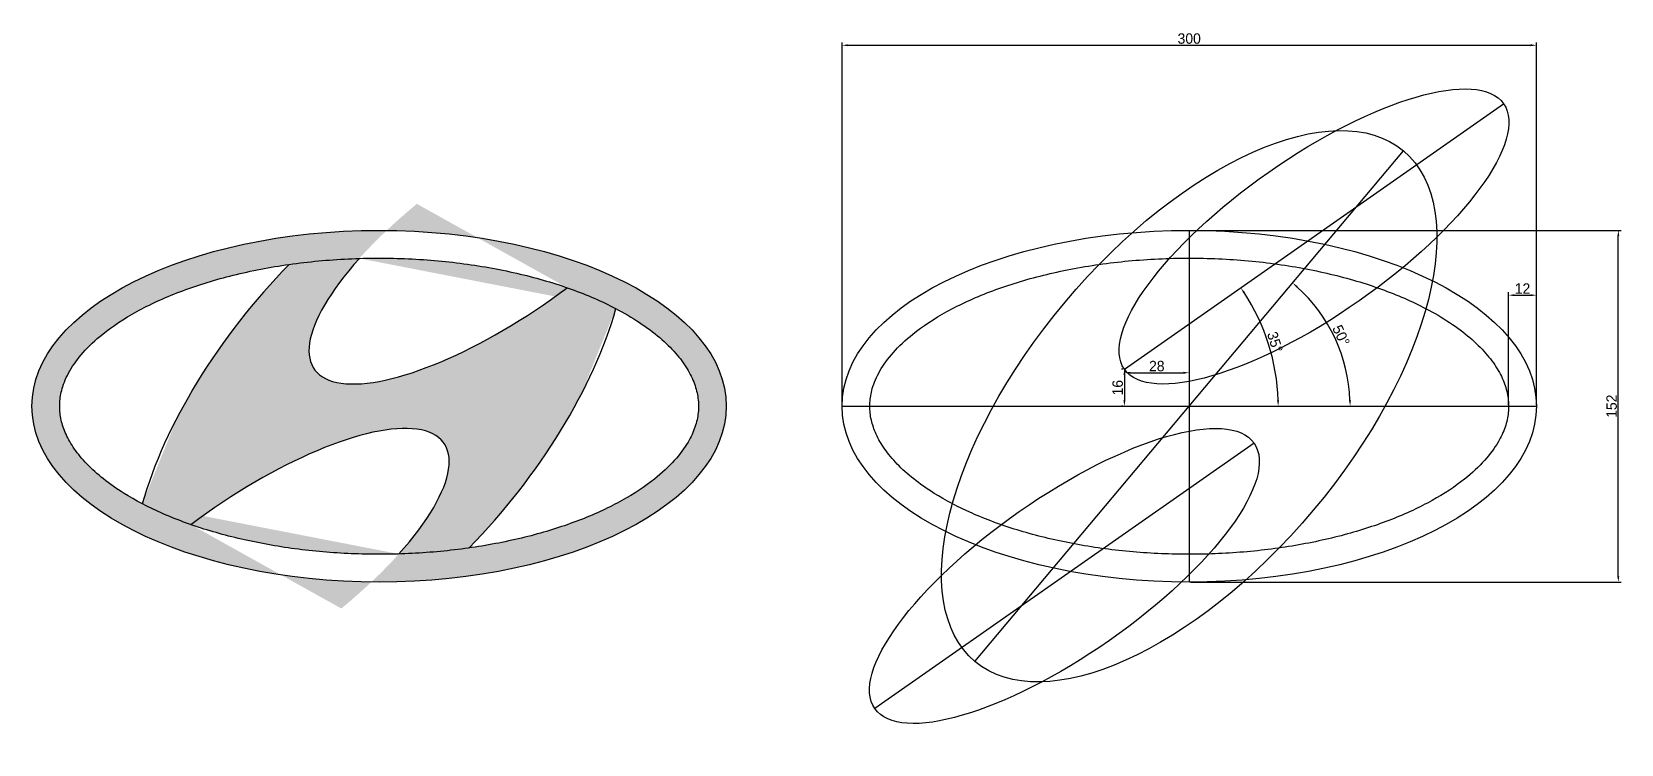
# Model space of a CAD drawing. Header units: millimetres. Extents: x 0 to 687, y -70 to 238.
import ezdxf

# ---------------------------------------------------------------- set-up
doc = ezdxf.new("R2010")
doc.units = ezdxf.units.MM
doc.dimstyles.new('ISO-25', dxfattribs={"dimtxt": 4.5, "dimasz": 2.5, "dimexe": 1.25, "dimexo": 0.625, "dimtad": 1, "dimtxsty": 'Standard', "dimcen": 2.5, "dimadec": 0, "dimazin": 0, "dimtfac": 1, "dimtmove": 0, "dimatfit": 3, "dimfxl": 1, "dimarcsym": 0})

# ---------------------------------------------------------------- blocks, each defined once
blk = doc.blocks.new('*D3')
at = {"color": 0, "lineweight": -2}
blk.add_arc((500, 76), 69.51, 2.06075, 47.93925, dxfattribs=at)
at = {"color": 0}
for points in [[(546.29, 127.29), (546.84, 127.92), (544.68, 129.25)], [(569.88, 78.51), (569.05, 78.49), (569.51, 76)]]:
    blk.add_solid(points, dxfattribs=at)
at = {"layer": 'Defpoints', "color": 0}
for p in [(592.56, 186.31), (566.59, 95.94), (350, 76), (650, 76), (407.44, -34.31)]:
    blk.add_point(p, dxfattribs=at)
at = {"color": 0, "insert": (565.61, 106.59), "char_height": 4.5, "attachment_point": 5, "rotation": 295}
blk.add_mtext('50°', dxfattribs=at)
blk = doc.blocks.new('*D4')
at = {"color": 0, "lineweight": -2}
blk.add_arc((449.15, 76), 89.28, 1.60447, 33.39553, dxfattribs=at)
at = {"color": 0}
for points in [[(523.34, 124.91), (524.03, 125.37), (522.28, 127.21)], [(538.81, 78.51), (537.98, 78.49), (538.43, 76)]]:
    blk.add_solid(points, dxfattribs=at)
at = {"layer": 'Defpoints', "color": 0}
for p in [(635.83, 206.72), (472, 92), (536.58, 94.05), (350, 76), (650, 76)]:
    blk.add_point(p, dxfattribs=at)
at = {"color": 0, "insert": (537.04, 103.71), "char_height": 4.5, "attachment_point": 5, "rotation": 287.5}
blk.add_mtext('35°', dxfattribs=at)
blk = doc.blocks.new('*D5')
at = {"color": 0, "lineweight": -2}
for p, q in [((472, 91.38), (472, 89.2)), ((474.5, 90.45), (497.5, 90.45)), ((500, 91.38), (500, 89.2))]:
    blk.add_line(p, q, dxfattribs=at)
at = {"color": 0}
for points in [[(474.5, 90.86), (474.5, 90.03), (472, 90.45)], [(497.5, 90.86), (497.5, 90.03), (500, 90.45)]]:
    blk.add_solid(points, dxfattribs=at)
at = {"layer": 'Defpoints', "color": 0}
for p in [(472, 92), (500, 92), (500, 90.45)]:
    blk.add_point(p, dxfattribs=at)
at = {"color": 0, "insert": (486, 93.32), "char_height": 4.5, "attachment_point": 5}
blk.add_mtext('28', dxfattribs=at)
blk = doc.blocks.new('*D6')
at = {"color": 0, "lineweight": -2}
for p, q in [((471.37, 92), (470.75, 92)), ((472, 89.5), (472, 78.5)), ((471.37, 76), (470.75, 76))]:
    blk.add_line(p, q, dxfattribs=at)
at = {"color": 0}
for points in [[(471.58, 89.5), (472.42, 89.5), (472, 92)], [(471.58, 78.5), (472.42, 78.5), (472, 76)]]:
    blk.add_solid(points, dxfattribs=at)
at = {"layer": 'Defpoints', "color": 0}
for p in [(472, 92), (472, 76), (472, 76)]:
    blk.add_point(p, dxfattribs=at)
at = {"color": 0, "insert": (469.12, 84), "char_height": 4.5, "attachment_point": 5, "rotation": 90}
blk.add_mtext('16', dxfattribs=at)
blk = doc.blocks.new('*D7')
at = {"color": 0, "lineweight": -2}
for p, q in [((638, 76.62), (638, 125.23)), ((640.5, 123.98), (647.5, 123.98)), ((650, 76.62), (650, 125.23))]:
    blk.add_line(p, q, dxfattribs=at)
at = {"color": 0}
for points in [[(640.5, 124.39), (640.5, 123.56), (638, 123.98)], [(647.5, 124.39), (647.5, 123.56), (650, 123.98)]]:
    blk.add_solid(points, dxfattribs=at)
at = {"layer": 'Defpoints', "color": 0}
for p in [(650, 123.98), (638, 76), (650, 76)]:
    blk.add_point(p, dxfattribs=at)
at = {"color": 0, "insert": (644, 126.85), "char_height": 4.5, "attachment_point": 5}
blk.add_mtext('12', dxfattribs=at)
blk = doc.blocks.new('*D8')
at = {"color": 0, "lineweight": -2}
for p, q in [((350, 76.62), (350, 233.25)), ((352.5, 232), (647.5, 232)), ((650, 76.62), (650, 233.25))]:
    blk.add_line(p, q, dxfattribs=at)
at = {"color": 0}
for points in [[(352.5, 232.42), (352.5, 231.58), (350, 232)], [(647.5, 232.42), (647.5, 231.58), (650, 232)]]:
    blk.add_solid(points, dxfattribs=at)
at = {"layer": 'Defpoints', "color": 0}
for p in [(650, 232), (350, 76), (650, 76)]:
    blk.add_point(p, dxfattribs=at)
at = {"color": 0, "insert": (500, 234.88), "char_height": 4.5, "attachment_point": 5}
blk.add_mtext('300', dxfattribs=at)
blk = doc.blocks.new('*D9')
at = {"color": 0, "lineweight": -2}
for p, q in [((500.62, 152), (686.64, 152)), ((685.39, 2.5), (685.39, 149.5)), ((500.62, 0), (686.64, 0))]:
    blk.add_line(p, q, dxfattribs=at)
at = {"color": 0}
for points in [[(684.97, 149.5), (685.81, 149.5), (685.39, 152)], [(684.97, 2.5), (685.81, 2.5), (685.39, 0)]]:
    blk.add_solid(points, dxfattribs=at)
at = {"layer": 'Defpoints', "color": 0}
for p in [(500, 152), (685.39, 152), (500, 0)]:
    blk.add_point(p, dxfattribs=at)
at = {"color": 0, "insert": (682.52, 76), "char_height": 4.5, "attachment_point": 5, "rotation": 90}
blk.add_mtext('152', dxfattribs=at)

msp = doc.modelspace()

# ---------------------------------------------------------------- hatches: boundary and pattern name
h = msp.add_hatch(color=256)
h.set_gradient(color1=(127, 127, 127), one_color=1, tint=1, name='CYLINDER')
edge = h.paths.add_edge_path()
edge.add_ellipse((150, 76), major_axis=(-150, 0), ratio=0.5066667, start_angle=0, end_angle=360)
edge = h.paths.add_edge_path(flags=16)
edge.add_spline(control_points=[(141.49, 139.872), (148, 140.067), (154.538, 140.039), (169.69, 139.448), (178.275, 138.713), (195.004, 136.479), (203.149, 134.98), (218.055, 131.437), (224.875, 129.449), (231.28, 127.208)], knot_values=[4.1079639, 4.1079639, 4.1079639, 4.1079639, 4.2439165, 4.2439165, 4.424822, 4.424822, 4.6057276, 4.6057276, 4.7715535, 4.7715535, 4.7715535, 4.7715535], degree=3, periodic=0)
edge.add_spline(control_points=[(231.28, 127.208), (231.862, 127.005), (232.441, 126.799), (239.921, 124.096), (246.32, 121.304), (252.163, 118.253), (252.233, 118.216), (252.304, 118.179)], knot_values=[3.9097687, 3.9097687, 3.9097687, 3.9097687, 3.9248482, 3.9248482, 4.1057537, 4.1057537, 4.1079639, 4.1079639, 4.1079639, 4.1079639], degree=3, periodic=0)
edge.add_spline(control_points=[(252.304, 118.179), (255.974, 116.255), (259.39, 114.241), (265.721, 110.045), (268.626, 107.862), (273.817, 103.427), (276.103, 101.176), (280.043, 96.679), (281.698, 94.433), (284.402, 90.007), (285.452, 87.829), (287.007, 83.565), (287.514, 81.478), (288.046, 77.354), (288.071, 75.314), (287.645, 71.199), (287.193, 69.121), (285.755, 64.875), (284.768, 62.707), (281.943, 57.866), (279.975, 55.178), (275.136, 49.802), (272.265, 47.115), (264.904, 41.277), (260.197, 38.157), (249.616, 32.291), (243.744, 29.545), (231.035, 24.565), (224.199, 22.331), (209.794, 18.472), (202.225, 16.848), (192.584, 15.261), (190.74, 14.978), (188.885, 14.714)], knot_values=[1.8447194, 1.8447194, 1.8447194, 1.8447194, 1.9600461, 1.9600461, 2.0775829, 2.0775829, 2.1951198, 2.1951198, 2.3126566, 2.3126566, 2.4301934, 2.4301934, 2.5477303, 2.5477303, 2.6652671, 2.6652671, 2.7828039, 2.7828039, 2.9003408, 2.9003408, 3.0408244, 3.0408244, 3.181308, 3.181308, 3.3533431, 3.3533431, 3.5253782, 3.5253782, 3.6974134, 3.6974134, 3.8694485, 3.8694485, 3.9097687, 3.9097687, 3.9097687, 3.9097687], degree=3, periodic=0)
edge.add_spline(control_points=[(188.885, 14.714), (182.824, 13.851), (176.64, 13.189), (166.451, 12.45), (162.486, 12.247), (158.51, 12.128)], knot_values=[1.6299614, 1.6299614, 1.6299614, 1.6299614, 1.7616764, 1.7616764, 1.8447194, 1.8447194, 1.8447194, 1.8447194], degree=3, periodic=0)
edge.add_spline(control_points=[(158.51, 12.128), (154.249, 12), (149.975, 11.968), (137.459, 12.157), (129.233, 12.642), (113.094, 14.316), (105.181, 15.504), (89.925, 18.537), (82.583, 20.381), (73.29, 23.242), (70.98, 24.001), (68.72, 24.792)], knot_values=[0.966372, 0.966372, 0.966372, 0.966372, 1.0553641, 1.0553641, 1.2273992, 1.2273992, 1.3994343, 1.3994343, 1.5714695, 1.5714695, 1.6299614, 1.6299614, 1.6299614, 1.6299614], degree=3, periodic=0)
edge.add_spline(control_points=[(68.72, 24.792), (64.335, 26.327), (60.144, 27.979), (53.222, 31.043), (50.391, 32.408), (47.696, 33.821)], knot_values=[0.7681735, 0.7681735, 0.7681735, 0.7681735, 0.8817167, 0.8817167, 0.966372, 0.966372, 0.966372, 0.966372], degree=3, periodic=0)
edge.add_spline(control_points=[(47.696, 33.821), (44.916, 35.279), (42.28, 36.789), (36.586, 40.351), (33.634, 42.431), (28.301, 46.672), (25.919, 48.833), (21.742, 53.17), (19.948, 55.347), (16.936, 59.656), (15.718, 61.787), (13.813, 65.967), (13.125, 68.015), (12.219, 72.042), (12, 74.021), (12, 76), (12, 76.505), (12.014, 77.01), (12.158, 79.524), (12.5, 81.543), (13.803, 86.099), (14.885, 88.657), (17.888, 93.882), (19.811, 96.546), (24.547, 101.881), (27.36, 104.548), (34.815, 110.544), (39.753, 113.831), (50.916, 119.988), (57.14, 122.858), (70.638, 128.023), (77.912, 130.318), (93.238, 134.223), (101.29, 135.832), (110.094, 137.139), (110.604, 137.214), (111.115, 137.286)], knot_values=[4.986311, 4.986311, 4.986311, 4.986311, 5.0736909, 5.0736909, 5.1871565, 5.1871565, 5.3006221, 5.3006221, 5.4140877, 5.4140877, 5.5275533, 5.5275533, 5.6410189, 5.6410189, 5.7544845, 5.7544845, 5.7544845, 5.7834388, 5.7834388, 5.8984569, 5.8984569, 6.0378499, 6.0378499, 6.1772428, 6.1772428, 6.3166358, 6.3166358, 6.4975413, 6.4975413, 6.6784468, 6.6784468, 6.8593523, 6.8593523, 7.0402579, 7.0402579, 7.0513588, 7.0513588, 7.0513588, 7.0513588], degree=3, periodic=0)
edge.add_spline(control_points=[(111.115, 137.286), (118.928, 138.399), (126.947, 139.176), (137.189, 139.719), (139.338, 139.808), (141.49, 139.872)], knot_values=[4.7715535, 4.7715535, 4.7715535, 4.7715535, 4.9413581, 4.9413581, 4.986311, 4.986311, 4.986311, 4.986311], degree=3, periodic=0)
edge = h.paths.add_edge_path(flags=0)
edge.add_ellipse((203.915, 149.358), major_axis=(-81.915, -57.358), ratio=0.34, start_angle=304.455033, end_angle=455.573079, ccw=False)
edge.add_spline(control_points=[(141.49, 139.872), (139.338, 139.808), (137.189, 139.719), (126.947, 139.176), (118.928, 138.399), (111.115, 137.286)], knot_values=[4.7715535, 4.7715535, 4.7715535, 4.7715535, 4.8165065, 4.8165065, 4.986311, 4.986311, 4.986311, 4.986311], degree=3, periodic=0)
edge.add_ellipse((150, 76), major_axis=(-92.561, -110.31), ratio=0.4861111, start_angle=621.230907, end_angle=672.925282)
edge.add_spline(control_points=[(47.696, 33.821), (50.391, 32.408), (53.222, 31.043), (60.144, 27.979), (64.335, 26.327), (68.72, 24.792)], knot_values=[0.7681735, 0.7681735, 0.7681735, 0.7681735, 0.8528288, 0.8528288, 0.966372, 0.966372, 0.966372, 0.966372], degree=3, periodic=0)
edge.add_ellipse((96.085, 2.642), major_axis=(81.915, 57.358), ratio=0.34, start_angle=304.455097, end_angle=455.572907, ccw=False)
edge.add_spline(control_points=[(158.51, 12.128), (162.486, 12.247), (166.451, 12.45), (176.64, 13.189), (182.824, 13.851), (188.885, 14.714)], knot_values=[1.6299614, 1.6299614, 1.6299614, 1.6299614, 1.7130045, 1.7130045, 1.8447194, 1.8447194, 1.8447194, 1.8447194], degree=3, periodic=0)
edge.add_ellipse((150, 76), major_axis=(-92.561, -110.31), ratio=0.4861111, start_angle=441.230975, end_angle=492.925535)
edge.add_spline(control_points=[(252.304, 118.179), (252.233, 118.216), (252.163, 118.253), (246.32, 121.304), (239.921, 124.096), (232.441, 126.799), (231.862, 127.005), (231.28, 127.208)], knot_values=[3.9097687, 3.9097687, 3.9097687, 3.9097687, 3.9119788, 3.9119788, 4.0928844, 4.0928844, 4.1079639, 4.1079639, 4.1079639, 4.1079639], degree=3, periodic=0)

# ---------------------------------------------------------------- linework, layer by layer
for p, q in [((472, 92), (635.83, 206.715)), ((407.439, -34.31), (592.561, 186.31)), ((500, 152), (500, 0)), ((350, 76), (650, 76)), ((528, 60), (364.17, -54.715))]:
    msp.add_line(p, q)
for centre, major_axis, ratio in [((553.915, 149.358), (-81.915, -57.358), 0.34), ((500, 76), (-92.561, -110.31), 0.4861111), ((150, 76), (-150, 0), 0.5066667), ((500, 76), (-150, 0), 0.5066667), ((446.085, 2.642), (81.915, 57.358), 0.34)]:
    msp.add_ellipse(centre, major_axis=major_axis, ratio=ratio)
for centre, major_axis, ratio, start_param, end_param in [((203.915, 149.358), (-81.915, -57.358), 0.34, 5.3137428, 7.9512502), ((150, 76), (-92.561, -110.31), 0.4861111, 10.8425248, 11.7447618), ((150, 76), (-92.561, -110.31), 0.4861111, 7.7009333, 8.6031736), ((96.085, 2.642), (81.915, 57.358), 0.34, 5.3137439, 7.9512472)]:
    msp.add_ellipse(centre, major_axis=major_axis, ratio=ratio, start_param=start_param, end_param=end_param)
for points in [[(12, 76), (12, 74.021), (12.219, 72.042), (13.125, 68.015), (13.813, 65.967), (15.718, 61.787), (16.936, 59.656), (19.948, 55.347), (21.742, 53.17), (25.919, 48.833), (28.301, 46.672), (33.634, 42.431), (36.586, 40.351), (44.681, 35.287), (50.17, 32.393), (62.186, 27.075), (68.713, 24.651), (82.583, 20.381), (89.925, 18.537), (105.181, 15.504), (113.094, 14.316), (129.233, 12.642), (137.459, 12.157), (153.957, 11.908), (162.229, 12.144), (178.553, 13.328), (186.605, 14.276), (202.225, 16.848), (209.794, 18.472), (224.199, 22.331), (231.035, 24.565), (243.744, 29.545), (249.616, 32.291), (260.197, 38.157), (264.904, 41.277), (272.265, 47.115), (275.136, 49.802), (279.975, 55.178), (281.943, 57.866), (284.768, 62.707), (285.755, 64.875), (287.193, 69.121), (287.645, 71.199), (288.071, 75.314), (288.046, 77.354), (287.514, 81.478), (287.007, 83.565), (285.452, 87.829), (284.402, 90.007), (281.698, 94.433), (280.043, 96.679), (276.103, 101.176), (273.817, 103.427), (268.626, 107.862), (265.721, 110.045), (259.33, 114.28), (255.843, 116.332), (246.32, 121.304), (239.921, 124.096), (226.113, 129.086), (218.703, 131.283), (203.149, 134.98), (195.004, 136.479), (178.275, 138.713), (169.69, 139.448), (152.389, 140.122), (143.672, 140.062), (126.418, 139.148), (117.88, 138.295), (101.29, 135.832), (93.238, 134.223), (77.912, 130.318), (70.638, 128.023), (57.14, 122.858), (50.916, 119.988), (39.753, 113.831), (34.815, 110.544), (27.36, 104.548), (24.547, 101.881), (19.811, 96.546), (17.888, 93.882), (14.885, 88.657), (13.803, 86.099), (12.5, 81.543), (12.158, 79.524), (12.014, 77.01), (12, 76.505), (12, 76)], [(362, 76), (362, 74.021), (362.219, 72.042), (363.125, 68.015), (363.813, 65.967), (365.718, 61.787), (366.936, 59.656), (369.948, 55.347), (371.742, 53.17), (375.919, 48.833), (378.301, 46.672), (383.634, 42.431), (386.586, 40.351), (394.681, 35.287), (400.17, 32.393), (412.186, 27.075), (418.713, 24.651), (432.583, 20.381), (439.925, 18.537), (455.181, 15.504), (463.094, 14.316), (479.233, 12.642), (487.459, 12.157), (503.957, 11.908), (512.229, 12.144), (528.553, 13.328), (536.605, 14.276), (552.225, 16.848), (559.794, 18.472), (574.199, 22.331), (581.035, 24.565), (593.744, 29.545), (599.616, 32.291), (610.197, 38.157), (614.904, 41.277), (622.265, 47.115), (625.136, 49.802), (629.975, 55.178), (631.943, 57.866), (634.768, 62.707), (635.755, 64.875), (637.193, 69.121), (637.645, 71.199), (638.071, 75.314), (638.046, 77.354), (637.514, 81.478), (637.007, 83.565), (635.452, 87.829), (634.402, 90.007), (631.698, 94.433), (630.043, 96.679), (626.103, 101.176), (623.817, 103.427), (618.626, 107.862), (615.721, 110.045), (609.33, 114.28), (605.843, 116.332), (596.32, 121.304), (589.921, 124.096), (576.113, 129.086), (568.703, 131.283), (553.149, 134.98), (545.004, 136.479), (528.275, 138.713), (519.69, 139.448), (502.389, 140.122), (493.672, 140.062), (476.418, 139.148), (467.88, 138.295), (451.29, 135.832), (443.238, 134.223), (427.912, 130.318), (420.638, 128.023), (407.14, 122.858), (400.916, 119.988), (389.753, 113.831), (384.815, 110.544), (377.36, 104.548), (374.547, 101.881), (369.811, 96.546), (367.888, 93.882), (364.885, 88.657), (363.803, 86.099), (362.5, 81.543), (362.158, 79.524), (362.014, 77.01), (362, 76.505), (362, 76)]]:
    msp.add_open_spline(points, degree=3, knots=[0, 0, 0, 0, 0.1134656, 0.1134656, 0.2269312, 0.2269312, 0.3403968, 0.3403968, 0.4538624, 0.4538624, 0.5673281, 0.5673281, 0.6807937, 0.6807937, 0.8528288, 0.8528288, 1.0248639, 1.0248639, 1.1968991, 1.1968991, 1.3689342, 1.3689342, 1.5409693, 1.5409693, 1.7130045, 1.7130045, 1.8850396, 1.8850396, 2.0570747, 2.0570747, 2.2291099, 2.2291099, 2.401145, 2.401145, 2.5731801, 2.5731801, 2.7136637, 2.7136637, 2.8541474, 2.8541474, 2.9716842, 2.9716842, 3.089221, 3.089221, 3.2067579, 3.2067579, 3.3242947, 3.3242947, 3.4418315, 3.4418315, 3.5593683, 3.5593683, 3.6769052, 3.6769052, 3.794442, 3.794442, 3.9119788, 3.9119788, 4.0928844, 4.0928844, 4.2737899, 4.2737899, 4.4546954, 4.4546954, 4.6356009, 4.6356009, 4.8165065, 4.8165065, 4.997412, 4.997412, 5.1783175, 5.1783175, 5.359223, 5.359223, 5.5401286, 5.5401286, 5.7210341, 5.7210341, 5.860427, 5.860427, 5.99982, 5.99982, 6.1392129, 6.1392129, 6.254231, 6.254231, 6.2831853, 6.2831853, 6.2831853, 6.2831853])

# ---------------------------------------------------------------- dimensions: what is measured, and where the dimension line sits
for base, p1, p2, picture, middle in [((650, 232.002), (350, 76), (650, 76), '*D8', (500, 234.877)), ((650, 123.978), (638.001, 76), (650, 76), '*D7', (644, 126.853)), ((500, 90.448), (472, 92), (500, 92), '*D5', (486, 93.323))]:
    dim = msp.add_linear_dim(base=base, p1=p1, p2=p2, dimstyle='ISO-25')
    dim.commit()
    dim.dimension.update_dxf_attribs({"geometry": picture, "text_midpoint": middle})
for base, line1, picture, middle in [((536.583, 94.054), ((472, 92), (635.83, 206.715)), '*D4', (537.037, 103.711)), ((566.592, 95.936), ((407.439, -34.31), (592.561, 186.31)), '*D3', (565.605, 106.592))]:
    dim = msp.add_angular_dim_2l(base=base, line1=line1, line2=((350, 76), (650, 76)), dimstyle='ISO-25')
    dim.commit()
    dim.dimension.update_dxf_attribs({"geometry": picture, "text_midpoint": middle})
for base, p1, p2, picture, middle in [((685.39, 152), (500, 0), (500, 152), '*D9', (682.515, 76)), ((472, 76), (472, 92), (472, 76), '*D6', (469.125, 84))]:
    dim = msp.add_linear_dim(base=base, p1=p1, p2=p2, angle=90, dimstyle='ISO-25')
    dim.commit()
    dim.dimension.update_dxf_attribs({"geometry": picture, "text_midpoint": middle})

doc.saveas('drawing.dxf')
